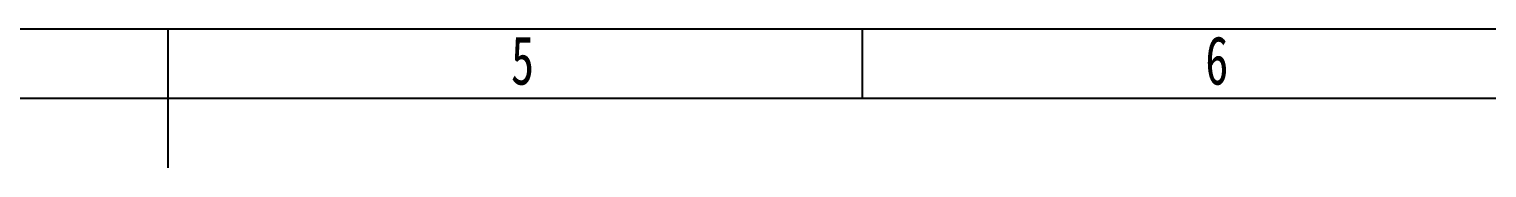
# Model space of a CAD drawing. Header units: millimetres. Extents: x 0 to 420, y 0 to 297.
# Drawn here: x 210 to 315, y 287 to 297 of the extents above; entities that cross this region are included whole.
import ezdxf

# ---------------------------------------------------------------- set-up
doc = ezdxf.new("R2010")
doc.units = ezdxf.units.MM
for name, color, linetype in [('10', 7, 'Continuous'), ('5', 7, 'Continuous'), ('9', 7, 'Continuous')]:
    doc.layers.add(name, color=color, linetype=linetype)
doc.styles.add('SLDTEXTSTYLE4', font='TXT', dxfattribs={"width": 0.7})

msp = doc.modelspace()

# ---------------------------------------------------------------- linework, layer by layer
at = {"layer": '5', "lineweight": 25}
msp.add_line((220, 297), (220, 287), dxfattribs=at)
at = {"layer": '5'}
msp.add_line((270, 297), (270, 292), dxfattribs=at)
at = {"layer": '5', "color": 7, "lineweight": 25}
msp.add_line((415, 292), (25, 292), dxfattribs=at)
at = {"layer": '9', "color": 7}
msp.add_line((420, 297), (0, 297), dxfattribs=at)

# ---------------------------------------------------------------- texts
at = {"layer": '10', "char_height": 3.5, "attachment_point": 2, "style": 'SLDTEXTSTYLE4'}
for s, insert in [('5', (245.54, 296.5)), ('6', (295.55, 296.5))]:
    msp.add_mtext(s, dxfattribs=dict(at, insert=insert))

doc.saveas('drawing.dxf')
